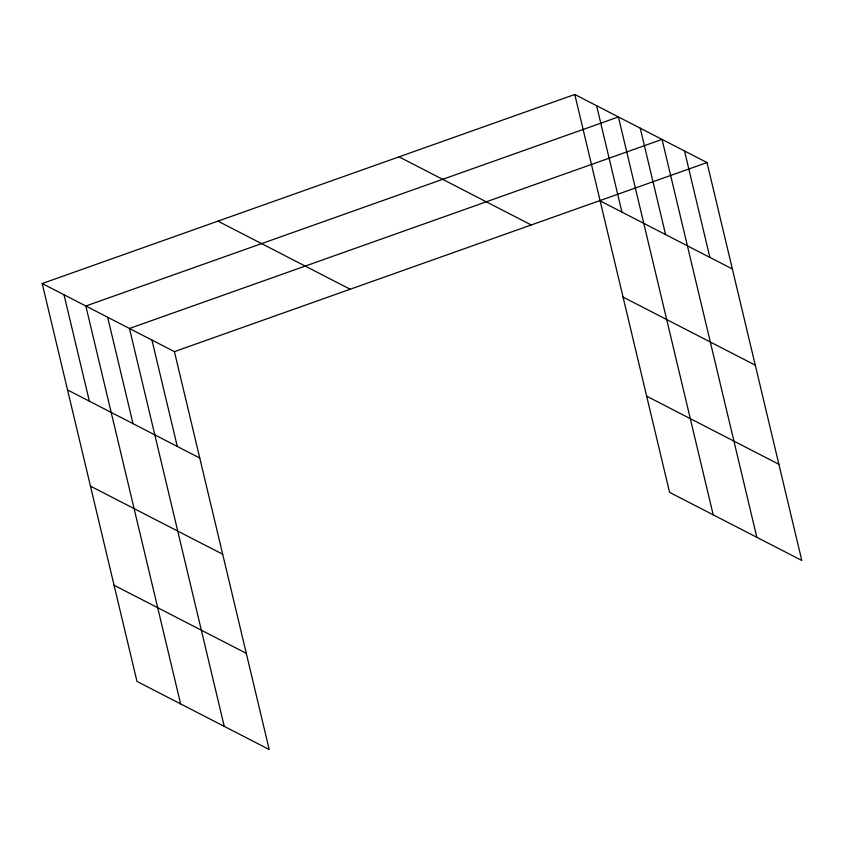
<?xml version="1.0" encoding="UTF-8"?>
<svg xmlns="http://www.w3.org/2000/svg" width="844" height="844" viewBox="0 0 844 844"><rect width="100%" height="100%" fill="white"/><g stroke="black" fill="none" stroke-linecap="round" stroke-linejoin="round"><path stroke-width="1.27" d="M42.2 283.531L174.423 351.632L269.215 749.535L136.992 681.435L42.2 283.531L574.785 94.465L707.008 162.565L801.8 560.469L669.577 492.368L574.785 94.465M174.423 351.632L707.008 162.565M600.137 200.883L732.36 268.972M399.033 156.857L531.256 224.958M623.051 297.067L755.274 365.167M646.662 396.174L778.885 464.274M217.952 221.139L350.176 289.239M67.552 389.949L199.775 458.039M90.466 486.144L222.689 554.234M114.077 585.251L246.3 653.34M684.526 150.981L709.878 257.399M756.846 537.312L662.055 139.408L129.47 328.474L224.261 726.378M640.237 128.172L665.589 234.59M713.212 514.84L618.42 116.936L85.835 306.003L180.627 703.907M596.602 105.7L621.954 212.118M151.941 340.048L177.293 446.465M107.652 317.238L133.004 423.656M64.017 294.767L89.369 401.185"/></g></svg>
